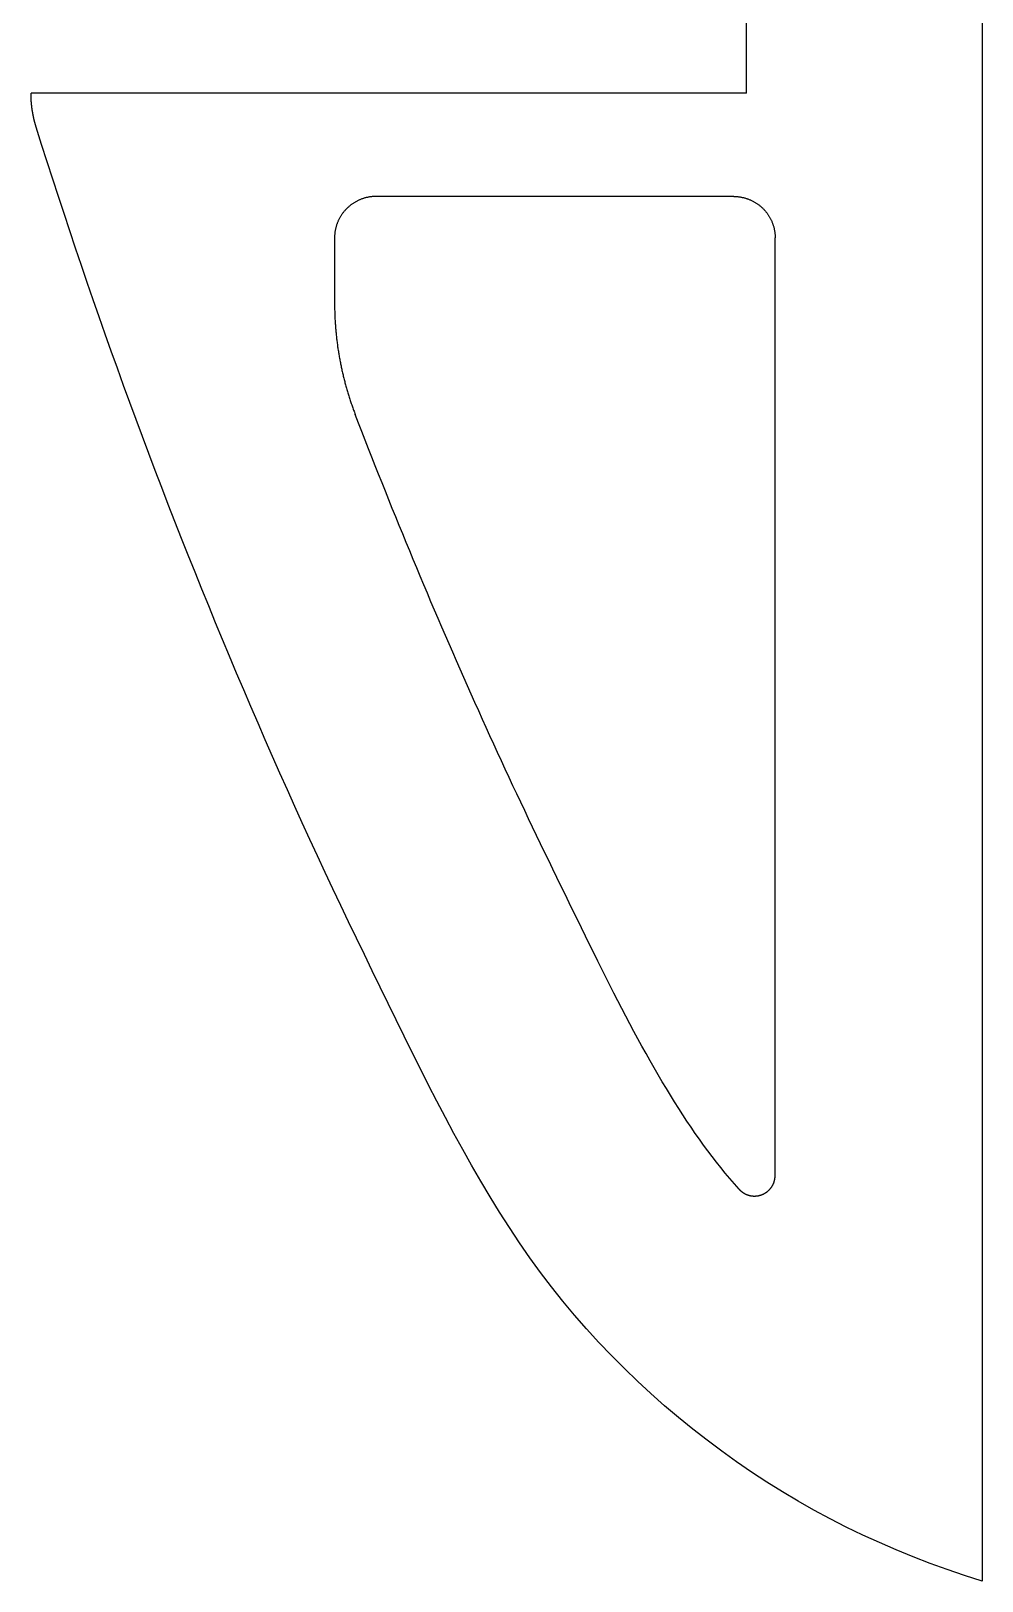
# Model space of a CAD drawing. Header units: metres. Extents: x -52 to -6, y -75 to 75.
# Drawn here: x -52 to -6, y -74.9 to 0 of the extents above; entities that cross this region are included whole.
import ezdxf

# ---------------------------------------------------------------- set-up
doc = ezdxf.new("R2010")
doc.units = ezdxf.units.M

msp = doc.modelspace()

# ---------------------------------------------------------------- linework, layer by layer
for p, q in [((-6, 74.934), (-6, -74.934)), ((-17.384, -3), (-17.384, 3)), ((-17.384, -3), (-51.977, -3)), ((-51.977, -3.017), (-51.977, -3)), ((-51.977, -3.034), (-51.977, -3.017)), ((-51.977, -3.051), (-51.977, -3.034)), ((-51.977, -3.068), (-51.977, -3.051)), ((-51.976, -3.084), (-51.977, -3.068)), ((-51.976, -3.101), (-51.976, -3.084)), ((-51.976, -3.118), (-51.976, -3.101)), ((-51.975, -3.135), (-51.976, -3.118)), ((-51.975, -3.152), (-51.975, -3.135)), ((-51.975, -3.169), (-51.975, -3.152)), ((-51.974, -3.186), (-51.975, -3.169)), ((-51.973, -3.203), (-51.974, -3.186)), ((-51.973, -3.22), (-51.973, -3.203)), ((-51.972, -3.236), (-51.973, -3.22)), ((-51.971, -3.253), (-51.972, -3.236)), ((-51.971, -3.27), (-51.971, -3.253)), ((-51.97, -3.287), (-51.971, -3.27)), ((-51.969, -3.304), (-51.97, -3.287)), ((-51.968, -3.321), (-51.969, -3.304)), ((-51.967, -3.338), (-51.968, -3.321)), ((-51.966, -3.355), (-51.967, -3.338)), ((-51.965, -3.371), (-51.966, -3.355)), ((-51.964, -3.388), (-51.965, -3.371)), ((-51.962, -3.405), (-51.964, -3.388)), ((-51.961, -3.422), (-51.962, -3.405)), ((-51.96, -3.439), (-51.961, -3.422)), ((-51.958, -3.456), (-51.96, -3.439)), ((-51.957, -3.473), (-51.958, -3.456)), ((-51.956, -3.489), (-51.957, -3.473)), ((-51.954, -3.506), (-51.956, -3.489)), ((-51.952, -3.523), (-51.954, -3.506)), ((-51.951, -3.54), (-51.952, -3.523)), ((-51.949, -3.557), (-51.951, -3.54)), ((-51.947, -3.573), (-51.949, -3.557)), ((-51.946, -3.59), (-51.947, -3.573)), ((-51.944, -3.607), (-51.946, -3.59)), ((-51.942, -3.624), (-51.944, -3.607)), ((-51.94, -3.641), (-51.942, -3.624)), ((-51.938, -3.657), (-51.94, -3.641)), ((-51.936, -3.674), (-51.938, -3.657)), ((-51.934, -3.691), (-51.936, -3.674)), ((-51.932, -3.708), (-51.934, -3.691)), ((-51.93, -3.725), (-51.932, -3.708)), ((-51.927, -3.741), (-51.93, -3.725)), ((-51.925, -3.758), (-51.927, -3.741)), ((-51.923, -3.775), (-51.925, -3.758)), ((-51.92, -3.791), (-51.923, -3.775)), ((-51.918, -3.808), (-51.92, -3.791)), ((-51.915, -3.825), (-51.918, -3.808)), ((-51.913, -3.842), (-51.915, -3.825)), ((-51.91, -3.858), (-51.913, -3.842)), ((-51.908, -3.875), (-51.91, -3.858)), ((-51.905, -3.892), (-51.908, -3.875)), ((-51.902, -3.908), (-51.905, -3.892)), ((-51.899, -3.925), (-51.902, -3.908)), ((-51.896, -3.942), (-51.899, -3.925)), ((-51.894, -3.958), (-51.896, -3.942)), ((-51.891, -3.975), (-51.894, -3.958)), ((-51.888, -3.992), (-51.891, -3.975)), ((-51.884, -4.008), (-51.888, -3.992)), ((-51.881, -4.025), (-51.884, -4.008)), ((-51.878, -4.041), (-51.881, -4.025)), ((-51.875, -4.058), (-51.878, -4.041)), ((-51.872, -4.075), (-51.875, -4.058)), ((-51.868, -4.091), (-51.872, -4.075)), ((-51.865, -4.108), (-51.868, -4.091)), ((-51.862, -4.124), (-51.865, -4.108)), ((-51.858, -4.141), (-51.862, -4.124)), ((-51.855, -4.157), (-51.858, -4.141)), ((-51.851, -4.174), (-51.855, -4.157)), ((-51.847, -4.19), (-51.851, -4.174)), ((-51.844, -4.207), (-51.847, -4.19)), ((-51.84, -4.223), (-51.844, -4.207)), ((-51.836, -4.24), (-51.84, -4.223)), ((-51.832, -4.256), (-51.836, -4.24)), ((-51.829, -4.273), (-51.832, -4.256)), ((-51.825, -4.289), (-51.829, -4.273)), ((-51.821, -4.306), (-51.825, -4.289)), ((-51.817, -4.322), (-51.821, -4.306)), ((-51.813, -4.338), (-51.817, -4.322)), ((-51.808, -4.355), (-51.813, -4.338)), ((-51.804, -4.371), (-51.808, -4.355)), ((-51.8, -4.387), (-51.804, -4.371)), ((-51.796, -4.404), (-51.8, -4.387)), ((-51.791, -4.42), (-51.796, -4.404)), ((-51.787, -4.436), (-51.791, -4.42)), ((-51.783, -4.453), (-51.787, -4.436)), ((-51.778, -4.469), (-51.783, -4.453)), ((-51.774, -4.485), (-51.778, -4.469)), ((-51.769, -4.502), (-51.774, -4.485)), ((-51.764, -4.518), (-51.769, -4.502)), ((-51.76, -4.534), (-51.764, -4.518)), ((-51.755, -4.55), (-51.76, -4.534)), ((-51.75, -4.566), (-51.755, -4.55)), ((-51.745, -4.583), (-51.75, -4.566)), ((-51.741, -4.599), (-51.745, -4.583)), ((-51.736, -4.615), (-51.741, -4.599)), ((-51.731, -4.631), (-51.736, -4.615)), ((-51.726, -4.647), (-51.731, -4.631)), ((-51.462, -5.486), (-51.726, -4.647)), ((-51.195, -6.323), (-51.462, -5.486)), ((-50.926, -7.16), (-51.195, -6.323)), ((-50.655, -7.995), (-50.926, -7.16)), ((-50.381, -8.83), (-50.655, -7.995)), ((-36.245, -8.237), (-36.272, -8.252)), ((-36.216, -8.222), (-36.245, -8.237)), ((-36.188, -8.208), (-36.216, -8.222)), ((-36.16, -8.194), (-36.188, -8.208)), ((-36.131, -8.181), (-36.16, -8.194)), ((-36.102, -8.168), (-36.131, -8.181)), ((-36.073, -8.155), (-36.102, -8.168)), ((-36.043, -8.143), (-36.073, -8.155)), ((-36.014, -8.132), (-36.043, -8.143)), ((-35.984, -8.121), (-36.014, -8.132)), ((-35.954, -8.11), (-35.984, -8.121)), ((-35.924, -8.1), (-35.954, -8.11)), ((-35.894, -8.09), (-35.924, -8.1)), ((-35.863, -8.081), (-35.894, -8.09)), ((-35.833, -8.072), (-35.863, -8.081)), ((-35.802, -8.064), (-35.833, -8.072)), ((-35.772, -8.056), (-35.802, -8.064)), ((-35.741, -8.049), (-35.772, -8.056)), ((-35.71, -8.042), (-35.741, -8.049)), ((-35.679, -8.036), (-35.71, -8.042)), ((-35.647, -8.03), (-35.679, -8.036)), ((-35.616, -8.025), (-35.647, -8.03)), ((-35.585, -8.02), (-35.616, -8.025)), ((-35.553, -8.016), (-35.585, -8.02)), ((-35.522, -8.012), (-35.553, -8.016)), ((-35.49, -8.009), (-35.522, -8.012)), ((-35.458, -8.006), (-35.49, -8.009)), ((-35.427, -8.004), (-35.458, -8.006)), ((-35.395, -8.002), (-35.427, -8.004)), ((-35.363, -8.001), (-35.395, -8.002)), ((-35.332, -8), (-35.363, -8.001)), ((-35.3, -8), (-35.332, -8)), ((-18, -8), (-35.3, -8)), ((-18, -8), (-17.968, -8)), ((-17.968, -8), (-17.937, -8.001)), ((-17.937, -8.001), (-17.905, -8.002)), ((-17.905, -8.002), (-17.873, -8.004)), ((-17.873, -8.004), (-17.842, -8.006)), ((-17.842, -8.006), (-17.81, -8.009)), ((-17.81, -8.009), (-17.778, -8.012)), ((-17.778, -8.012), (-17.747, -8.016)), ((-17.747, -8.016), (-17.715, -8.02)), ((-17.715, -8.02), (-17.684, -8.025)), ((-17.684, -8.025), (-17.653, -8.03)), ((-17.653, -8.03), (-17.621, -8.036)), ((-17.621, -8.036), (-17.59, -8.042)), ((-17.59, -8.042), (-17.559, -8.049)), ((-17.559, -8.049), (-17.528, -8.056)), ((-17.528, -8.056), (-17.498, -8.064)), ((-17.498, -8.064), (-17.467, -8.072)), ((-17.467, -8.072), (-17.437, -8.081)), ((-17.437, -8.081), (-17.406, -8.09)), ((-17.406, -8.09), (-17.376, -8.1)), ((-17.376, -8.1), (-17.346, -8.11)), ((-17.346, -8.11), (-17.316, -8.121)), ((-17.316, -8.121), (-17.286, -8.132)), ((-17.286, -8.132), (-17.257, -8.143)), ((-17.257, -8.143), (-17.227, -8.155)), ((-17.227, -8.155), (-17.198, -8.168)), ((-17.198, -8.168), (-17.169, -8.181)), ((-17.169, -8.181), (-17.14, -8.194)), ((-17.14, -8.194), (-17.112, -8.208)), ((-17.112, -8.208), (-17.084, -8.222)), ((-17.084, -8.222), (-17.055, -8.237)), ((-17.055, -8.237), (-17.028, -8.252)), ((-50.104, -9.665), (-50.381, -8.83)), ((-37.016, -8.973), (-37.032, -9)), ((-36.999, -8.946), (-37.016, -8.973)), ((-36.983, -8.919), (-36.999, -8.946)), ((-36.965, -8.892), (-36.983, -8.919)), ((-36.947, -8.866), (-36.965, -8.892)), ((-36.929, -8.84), (-36.947, -8.866)), ((-36.911, -8.814), (-36.929, -8.84)), ((-36.892, -8.789), (-36.911, -8.814)), ((-36.872, -8.764), (-36.892, -8.789)), ((-36.852, -8.739), (-36.872, -8.764)), ((-36.832, -8.714), (-36.852, -8.739)), ((-36.811, -8.69), (-36.832, -8.714)), ((-36.791, -8.666), (-36.811, -8.69)), ((-36.769, -8.643), (-36.791, -8.666)), ((-36.747, -8.62), (-36.769, -8.643)), ((-36.725, -8.597), (-36.747, -8.62)), ((-36.703, -8.575), (-36.725, -8.597)), ((-36.68, -8.553), (-36.703, -8.575)), ((-36.657, -8.531), (-36.68, -8.553)), ((-36.634, -8.509), (-36.657, -8.531)), ((-36.61, -8.489), (-36.634, -8.509)), ((-36.586, -8.468), (-36.61, -8.489)), ((-36.561, -8.448), (-36.586, -8.468)), ((-36.536, -8.428), (-36.561, -8.448)), ((-36.511, -8.408), (-36.536, -8.428)), ((-36.486, -8.389), (-36.511, -8.408)), ((-36.46, -8.371), (-36.486, -8.389)), ((-36.434, -8.353), (-36.46, -8.371)), ((-36.408, -8.335), (-36.434, -8.353)), ((-36.381, -8.317), (-36.408, -8.335)), ((-36.354, -8.301), (-36.381, -8.317)), ((-36.327, -8.284), (-36.354, -8.301)), ((-36.3, -8.268), (-36.327, -8.284)), ((-36.272, -8.252), (-36.3, -8.268)), ((-17.028, -8.252), (-17, -8.268)), ((-17, -8.268), (-16.973, -8.284)), ((-16.973, -8.284), (-16.946, -8.301)), ((-16.946, -8.301), (-16.919, -8.317)), ((-16.919, -8.317), (-16.892, -8.335)), ((-16.892, -8.335), (-16.866, -8.353)), ((-16.866, -8.353), (-16.84, -8.371)), ((-16.84, -8.371), (-16.814, -8.389)), ((-16.814, -8.389), (-16.789, -8.408)), ((-16.789, -8.408), (-16.764, -8.428)), ((-16.764, -8.428), (-16.739, -8.448)), ((-16.739, -8.448), (-16.714, -8.468)), ((-16.714, -8.468), (-16.69, -8.489)), ((-16.69, -8.489), (-16.666, -8.509)), ((-16.666, -8.509), (-16.643, -8.531)), ((-16.643, -8.531), (-16.62, -8.553)), ((-16.62, -8.553), (-16.597, -8.575)), ((-16.597, -8.575), (-16.575, -8.597)), ((-16.575, -8.597), (-16.553, -8.62)), ((-16.553, -8.62), (-16.531, -8.643)), ((-16.531, -8.643), (-16.509, -8.666)), ((-16.509, -8.666), (-16.489, -8.69)), ((-16.489, -8.69), (-16.468, -8.714)), ((-16.468, -8.714), (-16.448, -8.739)), ((-16.448, -8.739), (-16.428, -8.764)), ((-16.428, -8.764), (-16.408, -8.789)), ((-16.408, -8.789), (-16.389, -8.814)), ((-16.389, -8.814), (-16.371, -8.84)), ((-16.371, -8.84), (-16.353, -8.866)), ((-16.353, -8.866), (-16.335, -8.892)), ((-16.335, -8.892), (-16.317, -8.919)), ((-16.317, -8.919), (-16.301, -8.946)), ((-16.301, -8.946), (-16.284, -8.973)), ((-16.284, -8.973), (-16.268, -9)), ((-49.825, -10.498), (-50.104, -9.665)), ((-37.28, -9.715), (-37.284, -9.747)), ((-37.275, -9.684), (-37.28, -9.715)), ((-37.27, -9.653), (-37.275, -9.684)), ((-37.264, -9.621), (-37.27, -9.653)), ((-37.258, -9.59), (-37.264, -9.621)), ((-37.251, -9.559), (-37.258, -9.59)), ((-37.244, -9.528), (-37.251, -9.559)), ((-37.236, -9.498), (-37.244, -9.528)), ((-37.228, -9.467), (-37.236, -9.498)), ((-37.219, -9.437), (-37.228, -9.467)), ((-37.21, -9.406), (-37.219, -9.437)), ((-37.2, -9.376), (-37.21, -9.406)), ((-37.19, -9.346), (-37.2, -9.376)), ((-37.179, -9.316), (-37.19, -9.346)), ((-37.168, -9.286), (-37.179, -9.316)), ((-37.157, -9.257), (-37.168, -9.286)), ((-37.145, -9.227), (-37.157, -9.257)), ((-37.132, -9.198), (-37.145, -9.227)), ((-37.119, -9.169), (-37.132, -9.198)), ((-37.106, -9.14), (-37.119, -9.169)), ((-37.092, -9.112), (-37.106, -9.14)), ((-37.078, -9.084), (-37.092, -9.112)), ((-37.063, -9.055), (-37.078, -9.084)), ((-37.048, -9.028), (-37.063, -9.055)), ((-37.032, -9), (-37.048, -9.028)), ((-16.268, -9), (-16.252, -9.028)), ((-16.252, -9.028), (-16.237, -9.055)), ((-16.237, -9.055), (-16.222, -9.084)), ((-16.222, -9.084), (-16.208, -9.112)), ((-16.208, -9.112), (-16.194, -9.14)), ((-16.194, -9.14), (-16.181, -9.169)), ((-16.181, -9.169), (-16.168, -9.198)), ((-16.168, -9.198), (-16.155, -9.227)), ((-16.155, -9.227), (-16.143, -9.257)), ((-16.143, -9.257), (-16.132, -9.286)), ((-16.132, -9.286), (-16.121, -9.316)), ((-16.121, -9.316), (-16.11, -9.346)), ((-16.11, -9.346), (-16.1, -9.376)), ((-16.1, -9.376), (-16.09, -9.406)), ((-16.09, -9.406), (-16.081, -9.437)), ((-16.081, -9.437), (-16.072, -9.467)), ((-16.072, -9.467), (-16.064, -9.498)), ((-16.064, -9.498), (-16.056, -9.528)), ((-16.056, -9.528), (-16.049, -9.559)), ((-16.049, -9.559), (-16.042, -9.59)), ((-16.042, -9.59), (-16.036, -9.621)), ((-16.036, -9.621), (-16.03, -9.653)), ((-16.03, -9.653), (-16.025, -9.684)), ((-16.025, -9.684), (-16.02, -9.715)), ((-16.02, -9.715), (-16.016, -9.747)), ((-37.299, -9.937), (-37.3, -9.968)), ((-37.3, -9.968), (-37.3, -10)), ((-37.3, -10), (-37.3, -13.155)), ((-37.298, -9.905), (-37.299, -9.937)), ((-37.296, -9.873), (-37.298, -9.905)), ((-37.294, -9.842), (-37.296, -9.873)), ((-37.291, -9.81), (-37.294, -9.842)), ((-37.288, -9.778), (-37.291, -9.81)), ((-37.284, -9.747), (-37.288, -9.778)), ((-16.016, -9.747), (-16.012, -9.778)), ((-16.012, -9.778), (-16.009, -9.81)), ((-16.009, -9.81), (-16.006, -9.842)), ((-16.006, -9.842), (-16.004, -9.873)), ((-16.004, -9.873), (-16.002, -9.905)), ((-16.002, -9.905), (-16.001, -9.937)), ((-16.001, -9.937), (-16, -9.968)), ((-16, -9.968), (-16, -10)), ((-16, -55.323), (-16, -10)), ((-49.543, -11.33), (-49.825, -10.498)), ((-49.259, -12.162), (-49.543, -11.33)), ((-48.973, -12.993), (-49.259, -12.162)), ((-48.683, -13.823), (-48.973, -12.993)), ((-37.3, -13.155), (-37.3, -13.21)), ((-37.3, -13.21), (-37.3, -13.266)), ((-37.3, -13.266), (-37.299, -13.322)), ((-37.299, -13.322), (-37.298, -13.377)), ((-37.298, -13.377), (-37.297, -13.433)), ((-37.297, -13.433), (-37.296, -13.488)), ((-48.392, -14.652), (-48.683, -13.823)), ((-37.296, -13.488), (-37.295, -13.544)), ((-37.295, -13.544), (-37.293, -13.6)), ((-37.293, -13.6), (-37.292, -13.655)), ((-37.292, -13.655), (-37.29, -13.711)), ((-37.29, -13.711), (-37.288, -13.766)), ((-37.288, -13.766), (-37.285, -13.822)), ((-37.285, -13.822), (-37.283, -13.877)), ((-37.283, -13.877), (-37.28, -13.933)), ((-37.28, -13.933), (-37.277, -13.989)), ((-37.277, -13.989), (-37.274, -14.044)), ((-37.274, -14.044), (-37.27, -14.1)), ((-37.27, -14.1), (-37.267, -14.155)), ((-37.267, -14.155), (-37.263, -14.211)), ((-37.263, -14.211), (-37.259, -14.266)), ((-48.098, -15.48), (-48.392, -14.652)), ((-37.259, -14.266), (-37.255, -14.321)), ((-37.255, -14.321), (-37.25, -14.377)), ((-37.25, -14.377), (-37.245, -14.432)), ((-37.245, -14.432), (-37.241, -14.488)), ((-37.241, -14.488), (-37.236, -14.543)), ((-37.236, -14.543), (-37.23, -14.598)), ((-37.23, -14.598), (-37.225, -14.654)), ((-37.225, -14.654), (-37.219, -14.709)), ((-37.219, -14.709), (-37.213, -14.764)), ((-37.213, -14.764), (-37.207, -14.82)), ((-37.207, -14.82), (-37.201, -14.875)), ((-37.201, -14.875), (-37.195, -14.93)), ((-37.195, -14.93), (-37.188, -14.985)), ((-37.188, -14.985), (-37.181, -15.041)), ((-47.801, -16.308), (-48.098, -15.48)), ((-37.181, -15.041), (-37.174, -15.096)), ((-37.174, -15.096), (-37.167, -15.151)), ((-37.167, -15.151), (-37.159, -15.206)), ((-37.159, -15.206), (-37.151, -15.261)), ((-37.151, -15.261), (-37.143, -15.316)), ((-37.143, -15.316), (-37.135, -15.371)), ((-37.135, -15.371), (-37.127, -15.426)), ((-37.127, -15.426), (-37.118, -15.481)), ((-37.118, -15.481), (-37.11, -15.536)), ((-37.11, -15.536), (-37.101, -15.591)), ((-37.101, -15.591), (-37.092, -15.646)), ((-37.092, -15.646), (-37.082, -15.701)), ((-37.082, -15.701), (-37.073, -15.755)), ((-47.502, -17.134), (-47.801, -16.308)), ((-37.073, -15.755), (-37.063, -15.81)), ((-37.063, -15.81), (-37.053, -15.865)), ((-37.053, -15.865), (-37.043, -15.92)), ((-37.043, -15.92), (-37.033, -15.974)), ((-37.033, -15.974), (-37.022, -16.029)), ((-37.022, -16.029), (-37.011, -16.083)), ((-37.011, -16.083), (-37, -16.138)), ((-37, -16.138), (-36.989, -16.192)), ((-36.989, -16.192), (-36.978, -16.247)), ((-36.978, -16.247), (-36.966, -16.301)), ((-36.966, -16.301), (-36.954, -16.356)), ((-36.954, -16.356), (-36.943, -16.41)), ((-36.943, -16.41), (-36.93, -16.464)), ((-36.93, -16.464), (-36.918, -16.518)), ((-47.2, -17.96), (-47.502, -17.134)), ((-36.918, -16.518), (-36.905, -16.573)), ((-36.905, -16.573), (-36.893, -16.627)), ((-36.893, -16.627), (-36.88, -16.681)), ((-36.88, -16.681), (-36.866, -16.735)), ((-36.866, -16.735), (-36.853, -16.789)), ((-36.853, -16.789), (-36.84, -16.843)), ((-36.84, -16.843), (-36.826, -16.897)), ((-36.826, -16.897), (-36.812, -16.951)), ((-36.812, -16.951), (-36.798, -17.004)), ((-36.798, -17.004), (-36.783, -17.058)), ((-36.783, -17.058), (-36.769, -17.112)), ((-36.769, -17.112), (-36.754, -17.165)), ((-36.754, -17.165), (-36.739, -17.219)), ((-36.739, -17.219), (-36.724, -17.272)), ((-46.896, -18.784), (-47.2, -17.96)), ((-36.724, -17.272), (-36.708, -17.326)), ((-36.708, -17.326), (-36.693, -17.379)), ((-36.693, -17.379), (-36.677, -17.433)), ((-36.677, -17.433), (-36.661, -17.486)), ((-36.661, -17.486), (-36.645, -17.539)), ((-36.645, -17.539), (-36.629, -17.592)), ((-36.629, -17.592), (-36.612, -17.645)), ((-36.612, -17.645), (-36.595, -17.698)), ((-36.595, -17.698), (-36.578, -17.751)), ((-36.578, -17.751), (-36.561, -17.804)), ((-36.561, -17.804), (-36.544, -17.857)), ((-36.544, -17.857), (-36.526, -17.91)), ((-36.526, -17.91), (-36.509, -17.963)), ((-36.509, -17.963), (-36.491, -18.015)), ((-36.491, -18.015), (-36.473, -18.068)), ((-36.473, -18.068), (-36.454, -18.12)), ((-36.454, -18.12), (-36.436, -18.173)), ((-36.436, -18.173), (-36.417, -18.225)), ((-36.417, -18.225), (-36.398, -18.277)), ((-36.398, -18.277), (-36.379, -18.33)), ((-36.379, -18.33), (-36.36, -18.382)), ((-36.36, -18.382), (-36.34, -18.434)), ((-36.34, -18.434), (-36.321, -18.486)), ((-36.321, -18.486), (-36.301, -18.538)), ((-36.141, -18.952), (-36.301, -18.538)), ((-46.589, -19.608), (-46.896, -18.784)), ((-35.981, -19.365), (-36.141, -18.952)), ((-35.82, -19.779), (-35.981, -19.365)), ((-46.28, -20.431), (-46.589, -19.608)), ((-35.659, -20.192), (-35.82, -19.779)), ((-35.497, -20.605), (-35.659, -20.192)), ((-45.969, -21.253), (-46.28, -20.431)), ((-35.334, -21.017), (-35.497, -20.605)), ((-45.655, -22.074), (-45.969, -21.253)), ((-35.171, -21.429), (-35.334, -21.017)), ((-35.007, -21.841), (-35.171, -21.429)), ((-45.338, -22.894), (-45.655, -22.074)), ((-34.842, -22.253), (-35.007, -21.841)), ((-34.676, -22.665), (-34.842, -22.253)), ((-45.019, -23.713), (-45.338, -22.894)), ((-34.51, -23.077), (-34.676, -22.665)), ((-34.343, -23.488), (-34.51, -23.077)), ((-44.698, -24.531), (-45.019, -23.713)), ((-34.176, -23.899), (-34.343, -23.488)), ((-34.008, -24.31), (-34.176, -23.899)), ((-44.374, -25.348), (-44.698, -24.531)), ((-33.839, -24.721), (-34.008, -24.31)), ((-33.669, -25.131), (-33.839, -24.721)), ((-44.047, -26.164), (-44.374, -25.348)), ((-33.499, -25.542), (-33.669, -25.131)), ((-43.719, -26.979), (-44.047, -26.164)), ((-33.329, -25.952), (-33.499, -25.542)), ((-33.157, -26.362), (-33.329, -25.952)), ((-32.985, -26.771), (-33.157, -26.362)), ((-32.812, -27.18), (-32.985, -26.771)), ((-43.387, -27.794), (-43.719, -26.979)), ((-32.639, -27.589), (-32.812, -27.18)), ((-32.465, -27.998), (-32.639, -27.589)), ((-43.053, -28.607), (-43.387, -27.794)), ((-32.291, -28.406), (-32.465, -27.998)), ((-32.116, -28.814), (-32.291, -28.406)), ((-42.717, -29.419), (-43.053, -28.607)), ((-31.94, -29.222), (-32.116, -28.814)), ((-31.764, -29.629), (-31.94, -29.222)), ((-42.378, -30.23), (-42.717, -29.419)), ((-31.587, -30.036), (-31.764, -29.629)), ((-42.037, -31.04), (-42.378, -30.23)), ((-31.409, -30.443), (-31.587, -30.036)), ((-31.231, -30.849), (-31.409, -30.443)), ((-41.694, -31.85), (-42.037, -31.04)), ((-31.053, -31.255), (-31.231, -30.849)), ((-30.873, -31.661), (-31.053, -31.255)), ((-41.348, -32.658), (-41.694, -31.85)), ((-30.694, -32.066), (-30.873, -31.661)), ((-30.513, -32.47), (-30.694, -32.066)), ((-41, -33.465), (-41.348, -32.658)), ((-30.333, -32.874), (-30.513, -32.47)), ((-30.151, -33.277), (-30.333, -32.874)), ((-40.649, -34.272), (-41, -33.465)), ((-29.969, -33.679), (-30.151, -33.277)), ((-29.787, -34.082), (-29.969, -33.679)), ((-40.296, -35.077), (-40.649, -34.272)), ((-29.603, -34.483), (-29.787, -34.082)), ((-39.941, -35.881), (-40.296, -35.077)), ((-29.419, -34.884), (-29.603, -34.483)), ((-29.235, -35.285), (-29.419, -34.884)), ((-39.583, -36.684), (-39.941, -35.881)), ((-29.05, -35.685), (-29.235, -35.285)), ((-28.864, -36.084), (-29.05, -35.685)), ((-39.223, -37.486), (-39.583, -36.684)), ((-28.677, -36.484), (-28.864, -36.084)), ((-28.489, -36.885), (-28.677, -36.484)), ((-28.299, -37.286), (-28.489, -36.885)), ((-28.109, -37.687), (-28.299, -37.286)), ((-38.86, -38.287), (-39.223, -37.486)), ((-27.918, -38.089), (-28.109, -37.687)), ((-27.726, -38.492), (-27.918, -38.089)), ((-38.494, -39.086), (-38.86, -38.287)), ((-27.533, -38.895), (-27.726, -38.492)), ((-27.339, -39.299), (-27.533, -38.895)), ((-38.125, -39.884), (-38.494, -39.086)), ((-27.144, -39.703), (-27.339, -39.299)), ((-26.949, -40.108), (-27.144, -39.703)), ((-37.754, -40.681), (-38.125, -39.884)), ((-26.752, -40.514), (-26.949, -40.108)), ((-37.379, -41.477), (-37.754, -40.681)), ((-26.555, -40.92), (-26.752, -40.514)), ((-26.358, -41.327), (-26.555, -40.92)), ((-37.003, -42.271), (-37.379, -41.477)), ((-26.159, -41.735), (-26.358, -41.327)), ((-25.961, -42.143), (-26.159, -41.735)), ((-36.624, -43.065), (-37.003, -42.271)), ((-25.762, -42.551), (-25.961, -42.143)), ((-25.563, -42.958), (-25.762, -42.551)), ((-36.243, -43.857), (-36.624, -43.065)), ((-25.365, -43.363), (-25.563, -42.958)), ((-25.167, -43.767), (-25.365, -43.363)), ((-35.861, -44.649), (-36.243, -43.857)), ((-24.969, -44.168), (-25.167, -43.767)), ((-24.772, -44.567), (-24.969, -44.168)), ((-35.477, -45.44), (-35.861, -44.649)), ((-24.575, -44.962), (-24.772, -44.567)), ((-35.092, -46.231), (-35.477, -45.44)), ((-24.38, -45.354), (-24.575, -44.962)), ((-24.185, -45.742), (-24.38, -45.354)), ((-34.706, -47.021), (-35.092, -46.231)), ((-23.991, -46.127), (-24.185, -45.742)), ((-23.797, -46.508), (-23.991, -46.127)), ((-34.32, -47.811), (-34.706, -47.021)), ((-23.603, -46.886), (-23.797, -46.508)), ((-23.409, -47.26), (-23.603, -46.886)), ((-33.932, -48.6), (-34.32, -47.811)), ((-23.215, -47.631), (-23.409, -47.26)), ((-23.021, -47.999), (-23.215, -47.631)), ((-33.542, -49.389), (-33.932, -48.6)), ((-22.827, -48.363), (-23.021, -47.999)), ((-22.633, -48.723), (-22.827, -48.363)), ((-33.149, -50.175), (-33.542, -49.389)), ((-22.438, -49.079), (-22.633, -48.723)), ((-22.242, -49.432), (-22.438, -49.079)), ((-22.046, -49.781), (-22.242, -49.432)), ((-32.752, -50.96), (-33.149, -50.175)), ((-21.85, -50.125), (-22.046, -49.781)), ((-21.653, -50.465), (-21.85, -50.125)), ((-21.456, -50.8), (-21.653, -50.465)), ((-21.259, -51.13), (-21.456, -50.8)), ((-32.35, -51.742), (-32.752, -50.96)), ((-21.061, -51.454), (-21.259, -51.13)), ((-20.863, -51.774), (-21.061, -51.454)), ((-31.942, -52.521), (-32.35, -51.742)), ((-20.664, -52.089), (-20.863, -51.774)), ((-20.465, -52.398), (-20.664, -52.089)), ((-20.265, -52.702), (-20.465, -52.398)), ((-31.528, -53.297), (-31.942, -52.521)), ((-20.065, -53), (-20.265, -52.702)), ((-19.864, -53.293), (-20.065, -53)), ((-31.106, -54.069), (-31.528, -53.297)), ((-19.662, -53.58), (-19.864, -53.293)), ((-19.459, -53.862), (-19.662, -53.58)), ((-19.254, -54.14), (-19.459, -53.862)), ((-30.675, -54.837), (-31.106, -54.069)), ((-19.047, -54.413), (-19.254, -54.14)), ((-18.838, -54.682), (-19.047, -54.413)), ((-18.626, -54.949), (-18.838, -54.682)), ((-30.235, -55.6), (-30.675, -54.837)), ((-18.412, -55.212), (-18.626, -54.949)), ((-18.194, -55.472), (-18.412, -55.212)), ((-16.01, -55.466), (-16.008, -55.45)), ((-16.008, -55.45), (-16.006, -55.434)), ((-16.006, -55.434), (-16.005, -55.418)), ((-16.005, -55.418), (-16.003, -55.403)), ((-16.003, -55.403), (-16.002, -55.387)), ((-16.002, -55.387), (-16.001, -55.371)), ((-16.001, -55.355), (-16, -55.339)), ((-16.001, -55.371), (-16.001, -55.355)), ((-16, -55.339), (-16, -55.323)), ((-29.785, -56.357), (-30.235, -55.6)), ((-17.973, -55.731), (-18.194, -55.472)), ((-17.748, -55.987), (-17.973, -55.731)), ((-17.748, -55.987), (-17.742, -55.993)), ((-17.742, -55.993), (-17.737, -56)), ((-17.737, -56), (-17.731, -56.006)), ((-17.731, -56.006), (-17.725, -56.012)), ((-17.725, -56.012), (-17.719, -56.018)), ((-17.719, -56.018), (-17.713, -56.024)), ((-17.713, -56.024), (-17.707, -56.031)), ((-17.707, -56.031), (-17.701, -56.037)), ((-17.701, -56.037), (-17.695, -56.042)), ((-17.695, -56.042), (-17.689, -56.048)), ((-17.689, -56.048), (-17.682, -56.054)), ((-17.682, -56.054), (-17.676, -56.06)), ((-17.676, -56.06), (-17.67, -56.066)), ((-17.67, -56.066), (-17.664, -56.071)), ((-17.664, -56.071), (-17.657, -56.077)), ((-17.657, -56.077), (-17.651, -56.083)), ((-17.651, -56.083), (-17.644, -56.088)), ((-17.644, -56.088), (-17.638, -56.094)), ((-17.638, -56.094), (-17.631, -56.099)), ((-17.631, -56.099), (-17.624, -56.104)), ((-17.624, -56.104), (-17.618, -56.11)), ((-17.618, -56.11), (-17.611, -56.115)), ((-17.611, -56.115), (-17.604, -56.12)), ((-17.604, -56.12), (-17.597, -56.125)), ((-17.597, -56.125), (-17.59, -56.13)), ((-17.59, -56.13), (-17.584, -56.135)), ((-17.584, -56.135), (-17.577, -56.14)), ((-17.577, -56.14), (-17.57, -56.145)), ((-17.57, -56.145), (-17.563, -56.15)), ((-17.563, -56.15), (-17.555, -56.155)), ((-17.555, -56.155), (-17.548, -56.16)), ((-17.548, -56.16), (-17.541, -56.164)), ((-17.541, -56.164), (-17.534, -56.169)), ((-17.534, -56.169), (-17.527, -56.173)), ((-17.527, -56.173), (-17.519, -56.178)), ((-17.519, -56.178), (-17.512, -56.182)), ((-17.512, -56.182), (-17.505, -56.187)), ((-17.505, -56.187), (-17.497, -56.191)), ((-17.497, -56.191), (-17.49, -56.195)), ((-17.49, -56.195), (-17.483, -56.199)), ((-17.483, -56.199), (-17.475, -56.203)), ((-16.528, -56.205), (-16.514, -56.197)), ((-16.514, -56.197), (-16.5, -56.189)), ((-16.5, -56.189), (-16.486, -56.181)), ((-16.486, -56.181), (-16.473, -56.173)), ((-16.473, -56.173), (-16.459, -56.165)), ((-16.459, -56.165), (-16.446, -56.156)), ((-16.446, -56.156), (-16.433, -56.147)), ((-16.433, -56.147), (-16.42, -56.138)), ((-16.42, -56.138), (-16.407, -56.129)), ((-16.407, -56.129), (-16.394, -56.119)), ((-16.394, -56.119), (-16.382, -56.109)), ((-16.382, -56.109), (-16.369, -56.099)), ((-16.369, -56.099), (-16.357, -56.089)), ((-16.357, -56.089), (-16.345, -56.079)), ((-16.345, -56.079), (-16.333, -56.069)), ((-16.333, -56.069), (-16.321, -56.058)), ((-16.321, -56.058), (-16.31, -56.047)), ((-16.31, -56.047), (-16.299, -56.036)), ((-16.299, -56.036), (-16.287, -56.025)), ((-16.287, -56.025), (-16.276, -56.013)), ((-16.276, -56.013), (-16.265, -56.002)), ((-16.265, -56.002), (-16.255, -55.99)), ((-16.255, -55.99), (-16.244, -55.978)), ((-16.244, -55.978), (-16.234, -55.966)), ((-16.234, -55.966), (-16.224, -55.954)), ((-16.224, -55.954), (-16.214, -55.941)), ((-16.214, -55.941), (-16.204, -55.929)), ((-16.204, -55.929), (-16.195, -55.916)), ((-16.195, -55.916), (-16.185, -55.903)), ((-16.185, -55.903), (-16.176, -55.89)), ((-16.176, -55.89), (-16.167, -55.877)), ((-16.167, -55.877), (-16.159, -55.864)), ((-16.159, -55.864), (-16.15, -55.851)), ((-16.15, -55.851), (-16.142, -55.837)), ((-16.142, -55.837), (-16.134, -55.823)), ((-16.134, -55.823), (-16.126, -55.809)), ((-16.126, -55.809), (-16.119, -55.796)), ((-16.119, -55.796), (-16.111, -55.782)), ((-16.111, -55.782), (-16.104, -55.767)), ((-16.104, -55.767), (-16.097, -55.753)), ((-16.097, -55.753), (-16.09, -55.739)), ((-16.09, -55.739), (-16.084, -55.724)), ((-16.084, -55.724), (-16.078, -55.71)), ((-16.078, -55.71), (-16.072, -55.695)), ((-16.072, -55.695), (-16.066, -55.68)), ((-16.066, -55.68), (-16.06, -55.665)), ((-16.06, -55.665), (-16.055, -55.65)), ((-16.055, -55.65), (-16.05, -55.635)), ((-16.05, -55.635), (-16.045, -55.62)), ((-16.045, -55.62), (-16.041, -55.605)), ((-16.041, -55.605), (-16.036, -55.59)), ((-16.036, -55.59), (-16.032, -55.574)), ((-16.032, -55.574), (-16.028, -55.559)), ((-16.028, -55.559), (-16.025, -55.544)), ((-16.025, -55.544), (-16.021, -55.528)), ((-16.021, -55.528), (-16.018, -55.513)), ((-16.018, -55.513), (-16.015, -55.497)), ((-16.015, -55.497), (-16.013, -55.481)), ((-16.013, -55.481), (-16.01, -55.466)), ((-29.323, -57.107), (-29.785, -56.357)), ((-17.475, -56.203), (-17.468, -56.207)), ((-17.468, -56.207), (-17.46, -56.211)), ((-17.46, -56.211), (-17.452, -56.215)), ((-17.452, -56.215), (-17.445, -56.219)), ((-17.445, -56.219), (-17.437, -56.223)), ((-17.437, -56.223), (-17.429, -56.226)), ((-17.429, -56.226), (-17.422, -56.23)), ((-17.422, -56.23), (-17.414, -56.234)), ((-17.414, -56.234), (-17.406, -56.237)), ((-17.406, -56.237), (-17.398, -56.241)), ((-17.398, -56.241), (-17.39, -56.244)), ((-17.39, -56.244), (-17.383, -56.247)), ((-17.383, -56.247), (-17.375, -56.25)), ((-17.375, -56.25), (-17.367, -56.254)), ((-17.367, -56.254), (-17.359, -56.257)), ((-17.359, -56.257), (-17.351, -56.26)), ((-17.351, -56.26), (-17.343, -56.263)), ((-17.343, -56.263), (-17.335, -56.266)), ((-17.335, -56.266), (-17.327, -56.268)), ((-17.327, -56.268), (-17.319, -56.271)), ((-17.319, -56.271), (-17.311, -56.274)), ((-17.311, -56.274), (-17.302, -56.276)), ((-17.302, -56.276), (-17.294, -56.279)), ((-17.294, -56.279), (-17.286, -56.281)), ((-17.286, -56.281), (-17.278, -56.284)), ((-17.278, -56.284), (-17.27, -56.286)), ((-17.27, -56.286), (-17.262, -56.288)), ((-17.262, -56.288), (-17.253, -56.291)), ((-17.253, -56.291), (-17.245, -56.293)), ((-17.245, -56.293), (-17.237, -56.295)), ((-17.237, -56.295), (-17.228, -56.297)), ((-17.228, -56.297), (-17.22, -56.299)), ((-17.22, -56.299), (-17.212, -56.301)), ((-17.212, -56.301), (-17.203, -56.302)), ((-17.203, -56.302), (-17.195, -56.304)), ((-17.195, -56.304), (-17.187, -56.306)), ((-17.187, -56.306), (-17.178, -56.307)), ((-17.178, -56.307), (-17.17, -56.309)), ((-17.17, -56.309), (-17.161, -56.31)), ((-17.161, -56.31), (-17.153, -56.312)), ((-17.153, -56.312), (-17.145, -56.313)), ((-17.145, -56.313), (-17.136, -56.314)), ((-17.136, -56.314), (-17.128, -56.315)), ((-17.128, -56.315), (-17.119, -56.316)), ((-17.119, -56.316), (-17.111, -56.317)), ((-17.111, -56.317), (-17.102, -56.318)), ((-17.102, -56.318), (-17.094, -56.319)), ((-17.094, -56.319), (-17.085, -56.32)), ((-17.085, -56.32), (-17.077, -56.32)), ((-17.077, -56.32), (-17.068, -56.321)), ((-17.068, -56.321), (-17.06, -56.322)), ((-17.06, -56.322), (-17.051, -56.322)), ((-17.051, -56.322), (-17.043, -56.322)), ((-17.043, -56.322), (-17.034, -56.323)), ((-17.034, -56.323), (-17.026, -56.323)), ((-17.026, -56.323), (-17.017, -56.323)), ((-17.017, -56.323), (-17.009, -56.323)), ((-17.009, -56.323), (-17, -56.323)), ((-17, -56.323), (-16.984, -56.323)), ((-16.984, -56.323), (-16.968, -56.323)), ((-16.968, -56.323), (-16.952, -56.322)), ((-16.952, -56.322), (-16.937, -56.321)), ((-16.937, -56.321), (-16.921, -56.32)), ((-16.921, -56.32), (-16.905, -56.319)), ((-16.905, -56.319), (-16.889, -56.317)), ((-16.889, -56.317), (-16.873, -56.315)), ((-16.873, -56.315), (-16.858, -56.313)), ((-16.858, -56.313), (-16.842, -56.311)), ((-16.842, -56.311), (-16.826, -56.308)), ((-16.826, -56.308), (-16.811, -56.305)), ((-16.811, -56.305), (-16.795, -56.302)), ((-16.795, -56.302), (-16.78, -56.299)), ((-16.78, -56.299), (-16.764, -56.295)), ((-16.764, -56.295), (-16.749, -56.291)), ((-16.749, -56.291), (-16.734, -56.287)), ((-16.734, -56.287), (-16.718, -56.283)), ((-16.718, -56.283), (-16.703, -56.278)), ((-16.703, -56.278), (-16.688, -56.273)), ((-16.688, -56.273), (-16.673, -56.268)), ((-16.673, -56.268), (-16.658, -56.263)), ((-16.658, -56.263), (-16.643, -56.257)), ((-16.643, -56.257), (-16.628, -56.252)), ((-16.628, -56.252), (-16.614, -56.246)), ((-16.614, -56.246), (-16.599, -56.239)), ((-16.599, -56.239), (-16.585, -56.233)), ((-16.585, -56.233), (-16.57, -56.226)), ((-16.57, -56.226), (-16.556, -56.219)), ((-16.556, -56.219), (-16.542, -56.212)), ((-16.542, -56.212), (-16.528, -56.205)), ((-28.849, -57.849), (-29.323, -57.107)), ((-28.362, -58.582), (-28.849, -57.849)), ((-27.861, -59.306), (-28.362, -58.582)), ((-27.344, -60.019), (-27.861, -59.306)), ((-26.812, -60.72), (-27.344, -60.019)), ((-26.263, -61.408), (-26.812, -60.72)), ((-25.698, -62.084), (-26.263, -61.408)), ((-25.117, -62.748), (-25.698, -62.084)), ((-24.522, -63.398), (-25.117, -62.748)), ((-23.913, -64.036), (-24.522, -63.398)), ((-23.29, -64.661), (-23.913, -64.036)), ((-22.654, -65.273), (-23.29, -64.661)), ((-22.005, -65.872), (-22.654, -65.273)), ((-21.344, -66.458), (-22.005, -65.872)), ((-20.671, -67.03), (-21.344, -66.458)), ((-19.987, -67.588), (-20.671, -67.03)), ((-19.291, -68.132), (-19.987, -67.588)), ((-18.585, -68.661), (-19.291, -68.132)), ((-17.867, -69.175), (-18.585, -68.661)), ((-17.139, -69.674), (-17.867, -69.175)), ((-16.4, -70.157), (-17.139, -69.674)), ((-15.651, -70.624), (-16.4, -70.157)), ((-14.892, -71.074), (-15.651, -70.624)), ((-14.124, -71.509), (-14.892, -71.074)), ((-13.346, -71.926), (-14.124, -71.509)), ((-12.56, -72.327), (-13.346, -71.926)), ((-11.765, -72.712), (-12.56, -72.327)), ((-10.962, -73.08), (-11.765, -72.712)), ((-10.152, -73.431), (-10.962, -73.08)), ((-9.335, -73.766), (-10.152, -73.431)), ((-8.51, -74.084), (-9.335, -73.766)), ((-7.68, -74.384), (-8.51, -74.084)), ((-6.843, -74.668), (-7.68, -74.384)), ((-6, -74.934), (-6.843, -74.668))]:
    msp.add_line(p, q)

doc.saveas('drawing.dxf')
